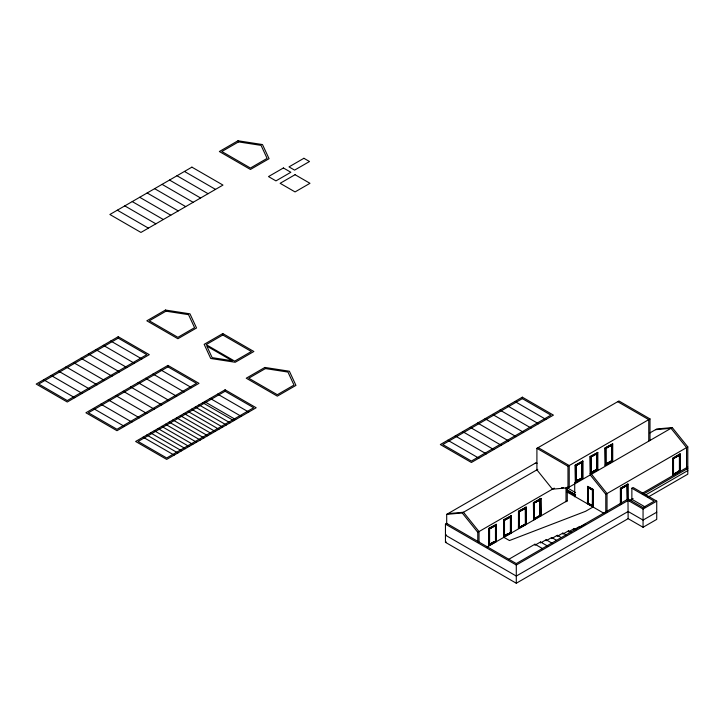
<?xml version="1.0" encoding="UTF-8"?>
<svg xmlns="http://www.w3.org/2000/svg" width="724" height="724" viewBox="0 0 724 724"><rect width="100%" height="100%" fill="white"/><g stroke="black" fill="none" stroke-linecap="round" stroke-linejoin="round"><path stroke-width="1.09" d="M647.763 497.288L687.8 474.175L687.8 446.907L672.261 427.585L567.978 487.795L552.439 489.18L536.909 469.858L536.909 448.328L618.929 400.978L649.998 418.915L649.998 440.436M446.699 524.04L446.699 514.357L536.176 462.69M446.699 514.357L462.238 512.972L537.769 469.36M631.871 488.238L633.12 487.524L656.731 501.153L656.731 519.38L643.057 527.271L628.142 518.665L516.293 583.236L445.459 542.339L445.459 524.113L446.699 523.398L516.293 563.58L628.142 498.999L643.057 507.615L654.243 501.153L631.871 488.238L631.871 500.031M446.237 534.719L445.459 535.163L516.293 576.06L628.142 511.488L643.057 520.094L656.731 512.203M536.909 448.328L567.978 466.265L649.998 418.915M575.118 465.261L582.892 461.134L582.892 478.356L575.435 482.664L575.118 465.261L582.892 461.134M590.033 456.654L597.807 452.527L597.807 469.749L590.35 474.048L590.033 456.654L597.807 452.527M604.947 448.038L612.721 443.912L612.721 461.134L605.264 465.441L604.947 448.038L612.721 443.912M575.743 481.406L581.96 477.813L581.96 462.03L582.268 477.994L575.743 481.406L575.743 465.623L582.078 462.102L582.141 477.921L575.87 481.478L575.87 465.695L582.141 462.138M590.657 472.799L596.875 469.206L596.875 453.423L597.182 469.387L590.657 472.799L590.657 457.007L596.992 453.496L597.056 469.315L590.784 472.863M605.572 464.184L611.789 460.6L611.789 444.808L612.097 460.781L605.572 464.184L605.572 448.4L611.907 444.88L611.97 460.708L605.698 464.256M590.847 457.116L597.056 453.532M605.753 448.509L611.97 444.916M575.743 465.623L582.268 462.211M590.657 457.007L597.182 453.604M605.572 448.4L612.097 444.988M445.459 542.339L446.237 541.887M477.768 541.977L477.768 532.294L554.276 488.121M649.663 433.052L656.731 428.97L672.261 427.585M488.646 528.529L496.411 524.402L496.411 541.624L488.646 545.751L488.646 528.529L496.411 524.402M503.56 519.913L511.325 515.787L511.325 533.009L503.56 537.136L503.56 519.913L511.325 515.787M518.475 511.307L526.239 507.18L526.239 524.402L518.475 528.529L518.475 511.307L526.239 507.18M541.154 498.574L533.697 502.872L533.697 520.094L533.38 502.7L540.837 498.393L541.154 515.787L539.905 515.072L539.905 498.926M495.605 525.371L495.669 541.19L489.388 544.747L489.261 528.882L495.478 525.298L495.786 541.262L489.261 544.674L495.786 541.262M504.176 520.275L510.701 516.864L510.701 532.656L504.492 536.24L504.176 520.275L510.701 516.864M519.09 511.669L525.615 508.257L525.615 524.04L519.407 527.633L519.09 511.669L525.615 508.257M534.004 503.053L540.529 499.651L534.004 503.053L534.004 518.837L540.529 515.434L540.403 499.578L534.131 503.126L534.194 518.945L540.403 515.361M489.388 528.954L495.669 525.407M504.302 520.348L510.583 516.791L510.583 532.583L504.302 536.131L504.302 520.348L504.366 536.167M519.217 511.732L525.488 508.185L525.488 523.968L519.217 527.524L519.217 511.732L519.407 527.633M489.261 528.882L495.786 525.479M576.051 480.863L577.915 479.795M575.118 482.483L582.576 478.175L582.576 460.953M590.033 473.867L597.49 469.568L597.49 452.346M604.947 465.261L612.721 461.134M593.345 506.818L587.445 503.768L587.752 486.374L593.345 489.605L593.345 506.818L585.58 511.307L509.461 540.547L503.56 537.136M491.442 543.054L493.406 541.923M505.135 535.145L507.289 533.905M504.176 536.059L510.701 532.656M519.09 527.452L525.615 524.04M534.004 518.837L540.222 515.253L540.222 499.469M592.73 489.958L588.069 487.632L592.73 489.958L592.413 505.922L588.069 503.415L588.187 487.56L592.603 490.03L592.603 505.814M533.38 519.913L540.837 515.615L540.837 498.393M486.465 547.362L567.254 500.727M587.445 486.555L593.345 489.605M588.069 503.415L588.377 487.451M605.78 512.565L605.78 494.266L687.8 446.907M620.378 504.492L620.378 488.347L627.835 484.039L628.142 518.665M680.343 454.084L672.886 458.392L672.578 475.433L672.578 458.211L680.035 453.903L680.343 471.306L679.103 470.591M620.378 488.347L628.142 484.22M621.002 503.361L621.002 488.7L627.21 485.116L627.527 499.958M673.193 458.573L679.718 455.161L679.718 470.944L673.51 474.537L673.193 458.573L679.718 455.161M621.002 488.7L627.527 485.297M508.836 559.272L534.936 544.204L542.394 548.511L542.394 549.516M547.987 546.285L540.529 541.977L534.936 545.208L534.936 544.204M541.462 542.448L546.122 539.76L552.647 543.525M547.054 540.222L551.715 537.534L556.376 540.222M561.037 537.461L557.308 535.308L551.715 538.538L551.715 537.534M566.63 535.235L562.901 533.081L557.308 536.312L557.308 535.308M571.29 532.475L568.494 530.855L562.901 534.086L562.901 533.081M575.951 529.715L574.087 528.638L568.494 531.859L568.494 530.855M580.612 526.873L585.273 524.185M445.459 524.113L516.293 565.01L628.142 500.438L643.057 509.044L656.731 501.153M673.193 474.356L679.411 470.763L679.411 454.98M673.32 474.428L679.601 470.871L679.537 455.052L673.32 458.645L673.383 474.464M672.578 475.433L680.035 471.125L680.035 453.903M629.21 500.827L633.12 498.574M641.907 493.496L687.8 466.998M642.885 494.365L687.8 468.437M645.808 494.827L687.8 470.591M655.491 429.685L671.021 428.3L686.56 447.631L686.56 469.152M534.936 463.414L537.154 463.215M561.453 487.768L563.67 487.569M447.939 513.642L463.478 512.248L479.016 531.579L479.016 542.339M617.69 401.693L648.758 419.63L648.758 441.151M184.448 171.443L215.517 189.389M176.991 175.751L208.06 193.688M169.534 180.059L200.602 197.996M162.076 184.367L193.145 202.304M154.619 188.665L185.688 206.602M514.891 401.494L545.968 419.431M147.162 192.973L178.231 210.91M507.443 405.802L538.511 423.739M139.705 197.281L170.773 215.218M499.985 410.101L531.054 428.038M596.558 469.025L597.807 469.749M132.248 201.58L163.316 219.517M492.528 414.409L523.597 432.346M124.79 205.888L155.859 223.825M631.871 499.289L645.491 507.153M538.149 447.613L569.218 465.55L569.218 487.08M485.071 418.716L516.14 436.653M581.644 477.641L582.892 478.356M117.333 210.195L148.402 228.132M477.614 423.015L508.682 440.961M470.157 427.323L501.225 445.26M566.783 487.542L575.526 492.582M566.865 489.732L575.598 494.782M566.783 489.976L575.526 495.026M566.865 490.953L575.598 496.003M592.73 505.741L588.25 503.307L588.25 487.524M588.187 503.343L592.54 505.85L592.54 490.067M462.699 431.631L493.768 449.568M566.883 491.904L603.961 513.307M455.242 435.938L486.311 453.876M447.785 440.237L478.854 458.174M518.475 528.529L518.782 511.488M488.646 545.751L488.953 528.71M217.643 394.109L248.712 412.056M110.763 341.013L141.841 358.959M160.475 369.72L191.552 387.657M210.186 398.417L241.255 416.354M204.593 401.648L235.671 419.585M103.315 345.321L134.383 363.258M153.017 374.018L184.095 391.965M202.729 402.725L233.807 420.662M199 404.879L230.078 422.816M95.858 349.629L126.926 367.566M145.569 378.326L176.638 396.263M195.272 407.033L226.35 424.97M191.552 409.178L222.621 427.115M88.4 353.936L119.469 371.874M138.112 382.634L169.181 400.571M187.824 411.332L218.892 429.269M184.095 413.485L215.164 431.423M80.943 358.235L112.012 376.172M130.655 386.942L161.724 404.879M180.367 415.639L211.435 433.576M176.638 417.793L207.707 435.73M73.486 362.543L104.555 380.48M123.198 391.241L154.266 409.178M172.909 419.947L203.978 437.884M169.181 422.092L200.249 440.038M66.029 366.851L97.097 384.788M115.74 395.548L146.809 413.485M165.452 424.246L196.521 442.183M161.724 426.4L192.792 444.337M58.572 371.15L89.64 389.087M108.283 399.856L139.352 417.793M157.995 428.554L189.064 446.491M154.266 430.708L185.335 448.645M51.114 375.457L82.183 393.394M100.826 404.155L131.895 422.092M150.538 432.862L181.606 450.799M146.809 435.015L177.878 452.952M43.657 379.765L74.726 397.702M93.369 408.463L124.438 426.4M143.081 437.16L174.149 455.106M591.481 474.22L607.02 493.551L607.02 511.841M590.241 474.944L605.78 494.266M462.238 512.972L477.768 532.294M673.51 458.745L673.51 474.537M643.057 509.044L643.057 527.271M627.835 484.039L627.835 500.184M627.4 499.886L627.337 485.189L621.129 488.772L621.183 503.47M627.21 485.116L627.21 499.777M621.31 488.881L621.31 503.542M620.685 488.528L620.685 504.673M612.404 443.74L612.404 460.953M605.879 448.581L605.879 464.365M605.698 448.473L605.753 464.292M605.264 448.219L605.264 465.441M593.037 489.777L593.037 506.999M592.413 490.139L592.413 505.922M590.965 457.188L590.965 472.971M590.784 457.079L590.847 472.899M590.35 456.826L590.35 474.048M587.752 486.374L587.752 503.596M579.68 527.416L579.68 526.411L574.087 529.642L574.087 528.638M576.051 465.794L576.051 481.587M575.435 465.441L575.435 482.664M574.711 482.781L574.711 496.773M567.978 466.265L567.978 487.795M567.254 487.089L567.254 501.08M566.005 487.804L566.005 501.795M546.122 539.76L546.122 540.765M540.529 541.977L540.529 542.982M540.339 499.542L540.339 515.325M534.312 503.234L534.312 519.018M525.932 506.999L525.932 524.221M525.307 508.076L525.434 523.932M516.293 565.01L516.293 583.236M511.017 515.615L511.017 532.828M510.393 516.692L510.393 532.475M504.492 520.456L504.492 536.24M503.868 520.094L503.868 537.317M496.103 524.221L496.103 541.443M495.478 525.298L495.478 541.081M489.578 529.063L489.578 544.846M489.451 528.991L489.451 544.783M191.905 167.144L109.876 214.494L140.945 232.44L222.974 185.082L191.905 167.144M237.997 140.764L219.354 151.524L250.423 169.461L269.066 158.701L262.495 144.556L237.997 140.764M238.522 141.895L221.843 151.524L250.423 168.031L267.102 158.393L261.065 145.379L238.522 141.895M283.41 167.968L268.495 176.584L275.953 180.891L290.858 172.276L283.41 167.968M303.908 158.285L289.003 166.891L294.587 170.122L309.501 161.515L303.908 158.285M295.057 174.701L280.143 183.308L295.057 191.923L309.972 183.308L295.057 174.701M118.22 336.714L36.2 384.064L67.269 402.01L149.289 354.651L118.22 336.714M165.461 310.044L146.827 320.804L177.896 338.742L196.539 327.981L189.969 313.836L165.461 310.044M118.22 338.144L38.689 384.064L67.269 400.571L146.809 354.651L118.22 338.144M165.986 311.175L149.307 320.804L177.896 337.312L194.575 327.673L188.53 314.659L165.986 311.175M222.802 333.565L204.159 344.325L210.72 358.48L235.228 362.272L253.871 351.502L222.802 333.565M167.932 365.412L85.912 412.771L116.98 430.708L199 383.349L167.932 365.412M222.802 335.004L206.123 344.633L234.703 361.131L251.382 351.502L222.802 335.004M167.932 366.851L88.4 412.771L116.98 429.269L196.521 383.349L167.932 366.851M225.101 389.811L135.623 441.468L166.692 459.405L256.169 407.748L225.101 389.811M264.884 367.439L246.241 378.209L277.319 396.146L295.953 385.385L289.392 371.231L264.884 367.439M225.101 391.241L138.112 441.468L166.692 457.975L253.69 407.748L225.101 391.241M265.409 368.579L248.73 378.209L277.319 394.707L293.998 385.077L287.953 372.064L265.409 368.579M522.348 397.186L440.328 444.545L471.396 462.482L553.426 415.123L522.348 397.186M522.348 398.625L442.817 444.545L471.396 461.043L550.937 415.123L522.348 398.625M232.16 360.742L212.159 357.647L206.802 346.099L232.16 360.742"/></g></svg>
